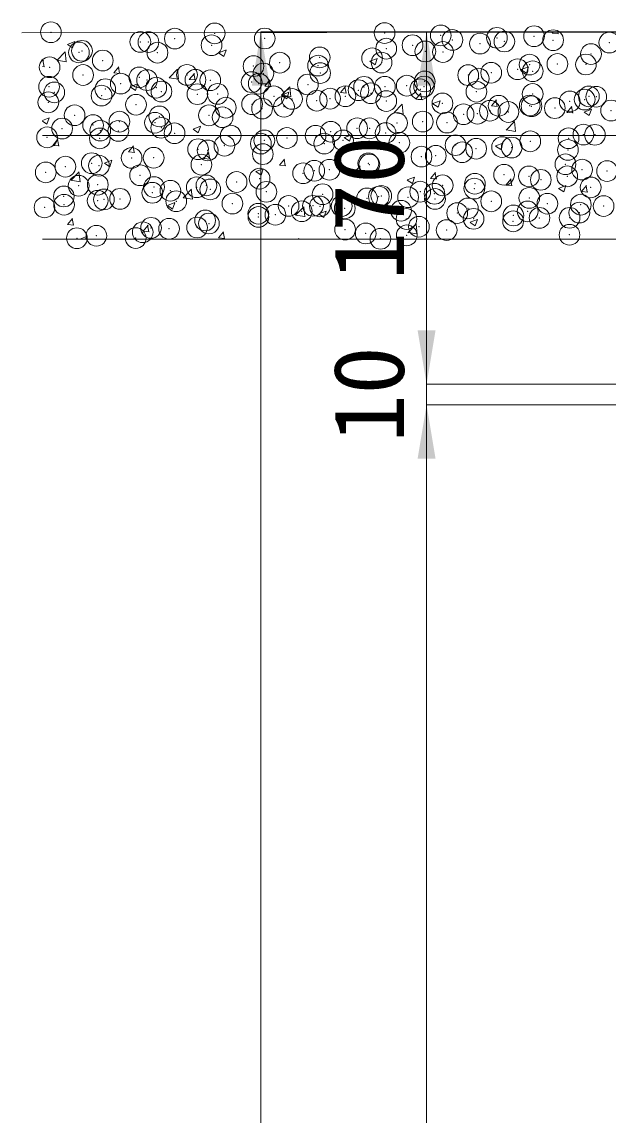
# Model space of a CAD drawing. Units: millimetres at full size, sheet at 1:20; some dimension numbers follow another scale. Extents: x 77366 to 86266, y -8765 to 5947.
# Drawn here: x 83539 to 83822, y 3624 to 4151 of the extents above; entities that cross this region are included whole.
import ezdxf
from ezdxf.enums import TextEntityAlignment as Align

# ---------------------------------------------------------------- set-up
doc = ezdxf.new("R2010")
doc.units = ezdxf.units.MM
doc.header["$LTSCALE"] = 20
doc.header["$PDMODE"] = 32
doc.header["$PDSIZE"] = 10
doc.layers.add('基礎', color=7, linetype='Continuous', lineweight=5)
doc.layers.add('寸法線', color=7, linetype='Continuous', lineweight=13)
doc.styles.add('ＭＳ ゴシック', font='')
doc.styles.get('ＭＳ ゴシック').set_extended_font_data('MS Gothic')

# ---------------------------------------------------------------- blocks, each defined once
blk = doc.blocks.new('filled_arrow')
at = {"color": 0, "linetype": 'Continuous', "lineweight": -2}
blk.add_solid([(7.5, 1.25), (0, 0), (7.5, -1.25)], dxfattribs=at)

msp = doc.modelspace()

# ---------------------------------------------------------------- linework, layer by layer
at = {"layer": '基礎', "color": 3, "lineweight": 13}
for p, q in [((83539.25, 4145.97), (84040.8, 4146.47)), ((83549.24, 4096.47), (84040.8, 4096.47)), ((83549.24, 4046.47), (84040.8, 4046.47))]:
    msp.add_line(p, q, dxfattribs=at)
at = {"layer": '基礎'}
for p, q in [((83795.19, 4145.78), (83795.77, 4146.47)), ((83798.01, 4145.47), (83797.82, 4146.47)), ((83561.22, 4140.42), (83564.77, 4141.79)), ((83563.72, 4138.68), (83564.75, 4141.75)), ((83795.19, 4145.77), (83798.23, 4145.51)), ((83556.17, 4132.66), (83560.12, 4136.79)), ((83560.63, 4131.96), (83560.07, 4136.78)), ((83561.2, 4140.38), (83563.73, 4138.68)), ((83634.21, 4136.32), (83636.73, 4134.61)), ((83634.22, 4136.35), (83637.78, 4137.72)), ((83636.73, 4134.61), (83637.76, 4137.68)), ((83549.24, 4132.33), (83549.63, 4132.8)), ((83550, 4129.57), (83549.41, 4132.75)), ((83556.13, 4132.74), (83560.65, 4132.04)), ((83707.21, 4132.25), (83709.74, 4130.54)), ((83707.23, 4132.28), (83710.79, 4133.65)), ((83709.74, 4130.54), (83710.77, 4133.61)), ((83549.24, 4129.7), (83550.22, 4129.61)), ((83583.62, 4126.69), (83586.07, 4129.61)), ((83583.62, 4126.69), (83586.65, 4126.42)), ((83586.43, 4126.38), (83585.85, 4129.57)), ((83610.38, 4124.25), (83614.34, 4128.38)), ((83614.85, 4123.55), (83614.29, 4128.37)), ((83620.05, 4123.5), (83622.5, 4126.42)), ((83622.87, 4123.19), (83622.28, 4126.38)), ((83780.22, 4128.18), (83782.75, 4126.47)), ((83780.24, 4128.22), (83783.79, 4129.58)), ((83782.74, 4126.48), (83783.77, 4129.55)), ((83591.54, 4119.97), (83595.1, 4121.33)), ((83594.05, 4118.23), (83595.08, 4121.3)), ((83610.35, 4124.33), (83614.86, 4123.63)), ((83620.05, 4123.5), (83623.09, 4123.23)), ((83656.49, 4120.32), (83658.94, 4123.23)), ((83656.49, 4120.31), (83659.53, 4120.05)), ((83659.31, 4120.01), (83658.72, 4123.19)), ((83591.52, 4119.93), (83594.05, 4118.23)), ((83664.53, 4115.86), (83667.06, 4114.16)), ((83664.55, 4115.9), (83668.1, 4117.27)), ((83664.56, 4115.92), (83669.08, 4115.22)), ((83664.6, 4115.84), (83668.55, 4119.97)), ((83667.05, 4114.16), (83668.08, 4117.23)), ((83669.07, 4115.14), (83668.51, 4119.96)), ((83692.93, 4117.13), (83695.38, 4120.05)), ((83692.93, 4117.12), (83695.96, 4116.86)), ((83695.75, 4116.82), (83695.16, 4120)), ((83729.36, 4113.94), (83731.81, 4116.86)), ((83732.18, 4113.63), (83731.59, 4116.82)), ((83718.81, 4107.44), (83722.77, 4111.56)), ((83723.28, 4106.73), (83722.72, 4111.55)), ((83729.36, 4113.94), (83732.4, 4113.67)), ((83737.53, 4111.79), (83740.06, 4110.09)), ((83737.55, 4111.83), (83741.11, 4113.2)), ((83740.06, 4110.09), (83741.09, 4113.16)), ((83765.8, 4110.75), (83768.25, 4113.67)), ((83765.8, 4110.75), (83768.84, 4110.48)), ((83768.62, 4110.44), (83768.03, 4113.63)), ((83802.24, 4107.56), (83804.69, 4110.48)), ((83805.06, 4107.26), (83804.47, 4110.44)), ((83549.24, 4103.73), (83552.41, 4104.95)), ((83551.36, 4101.84), (83552.39, 4104.91)), ((83718.78, 4107.51), (83723.29, 4106.81)), ((83802.24, 4107.56), (83805.27, 4107.3)), ((83810.54, 4107.73), (83813.07, 4106.02)), ((83810.56, 4107.76), (83814.11, 4109.13)), ((83813.07, 4106.02), (83814.1, 4109.09)), ((83549.24, 4103.28), (83551.37, 4101.84)), ((83621.85, 4099.48), (83624.37, 4097.77)), ((83621.86, 4099.52), (83625.42, 4100.88)), ((83624.37, 4097.77), (83625.4, 4100.84)), ((83772.99, 4099.1), (83777.51, 4098.4)), ((83773.03, 4099.03), (83776.99, 4103.15)), ((83777.5, 4098.32), (83776.94, 4103.15)), ((83554.23, 4091.67), (83556.68, 4094.59)), ((83557.05, 4091.36), (83556.46, 4094.54)), ((83694.85, 4095.41), (83697.38, 4093.71)), ((83694.87, 4095.45), (83697.52, 4096.47)), ((83697.38, 4093.71), (83698.3, 4096.47)), ((83697.52, 4096.47), (83698.43, 4096.81)), ((83698.3, 4096.47), (83698.41, 4096.78)), ((83554.23, 4091.66), (83557.26, 4091.4)), ((83590.66, 4088.48), (83593.11, 4091.4)), ((83590.66, 4088.48), (83593.7, 4088.21)), ((83593.48, 4088.17), (83592.9, 4091.36)), ((83767.86, 4091.34), (83770.38, 4089.64)), ((83767.87, 4091.38), (83771.43, 4092.74)), ((83770.38, 4089.64), (83771.41, 4092.71)), ((83579.18, 4083.13), (83582.74, 4084.5)), ((83581.69, 4081.39), (83582.72, 4084.46)), ((83627.1, 4085.29), (83629.55, 4088.21)), ((83627.1, 4085.29), (83630.14, 4085.02)), ((83629.92, 4084.98), (83629.33, 4088.17)), ((83663.54, 4082.1), (83665.99, 4085.02)), ((83666.36, 4081.8), (83665.77, 4084.98)), ((83562.9, 4074.77), (83566.86, 4078.89)), ((83567.37, 4074.06), (83566.81, 4078.89)), ((83579.16, 4083.09), (83581.69, 4081.39)), ((83652.17, 4079.03), (83654.7, 4077.32)), ((83652.19, 4079.06), (83655.74, 4080.43)), ((83654.69, 4077.32), (83655.72, 4080.39)), ((83663.54, 4082.1), (83666.57, 4081.84)), ((83699.98, 4078.92), (83702.42, 4081.84)), ((83699.98, 4078.91), (83703.01, 4078.65)), ((83702.79, 4078.61), (83702.21, 4081.79)), ((83736.41, 4075.73), (83738.86, 4078.65)), ((83739.23, 4075.42), (83738.64, 4078.6)), ((83562.86, 4074.84), (83567.38, 4074.14)), ((83725.17, 4074.96), (83727.7, 4073.25)), ((83725.19, 4074.99), (83728.75, 4076.36)), ((83727.7, 4073.25), (83728.73, 4076.32)), ((83736.41, 4075.73), (83739.45, 4075.46)), ((83772.85, 4072.54), (83775.3, 4075.46)), ((83775.67, 4072.23), (83775.08, 4075.42)), ((83617.12, 4066.36), (83621.07, 4070.48)), ((83621.59, 4065.65), (83621.02, 4070.48)), ((83772.85, 4072.54), (83775.89, 4072.27)), ((83798.18, 4070.89), (83800.71, 4069.18)), ((83798.2, 4070.93), (83801.75, 4072.29)), ((83800.7, 4069.18), (83801.73, 4072.25)), ((83809.29, 4069.35), (83811.74, 4072.27)), ((83809.29, 4069.35), (83812.32, 4069.08)), ((83812.1, 4069.04), (83811.52, 4072.23)), ((83609.48, 4062.64), (83612.01, 4060.94)), ((83609.5, 4062.68), (83613.06, 4064.04)), ((83612.01, 4060.94), (83613.04, 4064.01)), ((83617.08, 4066.44), (83621.6, 4065.74)), ((83671.33, 4057.95), (83675.29, 4062.07)), ((83675.8, 4057.24), (83675.24, 4062.07)), ((83671.3, 4058.03), (83675.81, 4057.33)), ((83682.49, 4058.57), (83685.02, 4056.87)), ((83682.51, 4058.61), (83686.07, 4059.97)), ((83685.02, 4056.87), (83686.05, 4059.94)), ((83561.28, 4053.46), (83563.73, 4056.38)), ((83561.28, 4053.45), (83564.31, 4053.19)), ((83564.1, 4053.15), (83563.51, 4056.33)), ((83597.71, 4050.27), (83600.16, 4053.19)), ((83600.53, 4049.96), (83599.94, 4053.14)), ((83725.55, 4049.54), (83729.5, 4053.67)), ((83730.02, 4048.84), (83729.46, 4053.66)), ((83755.5, 4054.5), (83758.02, 4052.8)), ((83755.51, 4054.54), (83759.07, 4055.91)), ((83758.02, 4052.8), (83759.05, 4055.87)), ((83567.27, 4046.47), (83570.38, 4047.66)), ((83569.97, 4046.47), (83570.36, 4047.62)), ((83597.71, 4050.27), (83600.75, 4050)), ((83634.15, 4047.08), (83636.6, 4050)), ((83634.15, 4047.08), (83637.19, 4046.81)), ((83636.97, 4046.77), (83636.38, 4049.96)), ((83672.75, 4046.47), (83673.04, 4046.81)), ((83672.87, 4046.47), (83672.82, 4046.77)), ((83725.51, 4049.62), (83730.03, 4048.92))]:
    msp.add_line(p, q, dxfattribs=at)
for p in [(83553.27, 4146.27), (83596.42, 4141.6), (83600.34, 4141.51), (83613.06, 4143.19), (83632.3, 4145.72), (83656.43, 4143.25), (83714.27, 4145.86), (83741.39, 4144.71), (83747.01, 4142.54), (83768.5, 4143.56), (83772.08, 4141.8), (83786.41, 4144.36), (83795.62, 4142.42), (83566.8, 4136.52), (83568.26, 4137.29), (83604.69, 4136.42), (83630.77, 4140), (83715.06, 4138.34), (83727.77, 4140.01), (83733.94, 4136.98), (83742.46, 4136.72), (83760.33, 4140.79), (83822.74, 4141.27), (83578.31, 4132.61), (83663.73, 4131.58), (83682.97, 4134.11), (83708.28, 4133.72), (83712.83, 4131.63), (83797.69, 4130.94), (83813.88, 4135.73), (83552.65, 4129.36), (83568.79, 4125.63), (83618.93, 4125.68), (83651.02, 4129.91), (83655.82, 4126.34), (83682.2, 4130.15), (83683.2, 4126.55), (83765.73, 4126.73), (83778.45, 4128.41), (83784.25, 4130.65), (83785.79, 4127.45), (83811.45, 4130.7), (83586.98, 4121.48), (83595.9, 4124.48), (83599.69, 4123.15), (83623.02, 4123.33), (83630.16, 4123.09), (83650.14, 4122.19), (83653.58, 4121.46), (83677.26, 4121.04), (83725, 4120.48), (83733.65, 4122.51), (83754.63, 4125.56), (83759.71, 4123.87), (83552.38, 4119.95), (83554.89, 4117.25), (83577.69, 4115.7), (83579.5, 4118.8), (83604.07, 4119.51), (83606.61, 4117.66), (83623.95, 4116.38), (83633.73, 4116.51), (83660.85, 4115.36), (83695.38, 4115.39), (83701.69, 4118.3), (83704.38, 4119.9), (83707.67, 4116.81), (83714.41, 4119.98), (83731.49, 4118.75), (83733.33, 4120.07), (83758.61, 4117.6), (83785.73, 4116.46), (83812.85, 4115.31), (83816.41, 4115.13), (83552.03, 4112.45), (83594.33, 4111.29), (83637.65, 4109.87), (83650.37, 4111.54), (83665.75, 4110.31), (83669.61, 4114.08), (83681.58, 4113.24), (83687.97, 4114.22), (83715.09, 4113.07), (83742.21, 4111.93), (83769.32, 4110.78), (83784.32, 4110.9), (83785.17, 4110.54), (83803.66, 4112.87), (83810.83, 4113.79), (83564.7, 4106.2), (83605.57, 4105.65), (83629.54, 4106.18), (83636.12, 4105.22), (83655.2, 4109.43), (83752.37, 4106.7), (83759.09, 4106.96), (83765.08, 4108.37), (83774.03, 4107.78), (83796.44, 4109.64), (83823.56, 4108.49), (83558.68, 4099.8), (83573.61, 4101.44), (83586.33, 4103.11), (83603.46, 4102.6), (83606.5, 4100.14), (83701.04, 4099.94), (83707.05, 4099.9), (83720.28, 4102.47), (83732.71, 4103.15), (83744.4, 4102.7), (83551.41, 4095.54), (83576.87, 4095.05), (83577.07, 4098.79), (83585.8, 4098.66), (83612.92, 4097.51), (83640.03, 4096.37), (83656.24, 4094.04), (83667.15, 4095.22), (83680.97, 4096.33), (83688.33, 4098.26), (83694.27, 4094.07), (83714.78, 4097.61), (83803.04, 4095.09), (83810.22, 4096.88), (83815.76, 4096.76), (83624.29, 4089.83), (83628.92, 4089.26), (83637, 4091.51), (83654.58, 4092.52), (83685.15, 4092.53), (83721.39, 4092.93), (83748.51, 4091.78), (83758.47, 4090.05), (83770.96, 4090.87), (83775.62, 4090.64), (83784.56, 4093.63), (83802.74, 4089.49), (83592.2, 4085.61), (83602.84, 4085.69), (83655.53, 4087.44), (83732.09, 4086.24), (83739, 4086.66), (83751.72, 4088.33), (83550.79, 4078.63), (83560.25, 4081.4), (83572.97, 4083.08), (83576.45, 4081.88), (83625.9, 4082.36), (83674.96, 4078.23), (83680.35, 4079.41), (83687.68, 4079.9), (83706.43, 4082.99), (83706.92, 4082.44), (83801.56, 4082.56), (83809.6, 4079.97), (83821.64, 4079.26), (83596.27, 4077.27), (83642.88, 4074), (83653.96, 4075.61), (83757.86, 4073.14), (83771.93, 4077.47), (83783.94, 4076.72), (83789.68, 4075.05), (83802.4, 4076.73), (83566.65, 4072.19), (83575.9, 4072.7), (83602.22, 4068.78), (83603.02, 4071.55), (83610.92, 4069.8), (83623.64, 4071.47), (83628.3, 4072.35), (83630.14, 4070.41), (83657.26, 4069.26), (83684.38, 4068.12), (83731.47, 4069.33), (83738.36, 4068.3), (83742.31, 4072.39), (83757.6, 4070.83), (83813.73, 4071.41), (83559.5, 4067.02), (83559.6, 4063.04), (83575.84, 4064.97), (83578.84, 4065.57), (83586.62, 4065.87), (83613.73, 4064.73), (83640.85, 4063.58), (83667.97, 4062.44), (83679.73, 4062.5), (83693.56, 4062.4), (83705.81, 4066.08), (83711.5, 4066.97), (83712.68, 4067.3), (83725.64, 4066.62), (83738.61, 4065.82), (83765.73, 4064.68), (83784.1, 4066.32), (83792.85, 4063.53), (83808.98, 4063.06), (83819.97, 4062.39), (83550.18, 4061.72), (83653.35, 4058.69), (83653.43, 4057.13), (83661.6, 4058.19), (83674.32, 4059.87), (83683.05, 4062.22), (83695.09, 4061.29), (83722.21, 4060.15), (83749.32, 4059), (83754.48, 4061.24), (83776.44, 4057.85), (83783.32, 4059.81), (83808.27, 4059.23), (83601.6, 4051.87), (83623.8, 4052.05), (83627.69, 4055.44), (83629.52, 4053.97), (83724.85, 4056.15), (83730.85, 4052.42), (83757.24, 4056.23), (83776.31, 4055.02), (83789.03, 4056.69), (83803.56, 4056.71), (83565.8, 4046.88), (83575.22, 4048.06), (83594.18, 4046.96), (83597.56, 4049.76), (83610.28, 4051.44), (83695.23, 4051.06), (83705.19, 4049.17), (83712.28, 4046.59), (83724.99, 4048.26), (83744.23, 4050.79), (83803.51, 4048.54)]:
    msp.add_point(p, dxfattribs=at)
at = {"layer": '寸法線', "lineweight": 9}
for p, q in [((83654.55, 4146.47), (83654.55, 2966.47)), ((83975.8, 4146.47), (83654.55, 4146.47)), ((83734.55, 3976.47), (83734.55, 4146.47)), ((83975.8, 4146.47), (83734.55, 4146.47)), ((83734.55, 3914.47), (83734.55, 4028.47)), ((84000.8, 3976.47), (83734.55, 3976.47)), ((84000.8, 3976.47), (83734.55, 3976.47)), ((83734.55, 2966.47), (83734.55, 3966.47)), ((83975.8, 3966.47), (83734.55, 3966.47)), ((83975.8, 3966.47), (83734.55, 3966.47))]:
    msp.add_line(p, q, dxfattribs=at)

# ---------------------------------------------------------------- block references
at = {"layer": '寸法線', "lineweight": 9, "xscale": 3.47, "yscale": 3.47}
for p, rotation in [((83654.55, 4146.47), 270), ((83734.55, 4146.47), 270), ((83734.55, 3976.47), 90), ((83734.55, 3976.47), 90), ((83734.55, 3966.47), 270), ((83734.55, 3966.47), 270)]:
    msp.add_blockref('filled_arrow', p, dxfattribs=dict(at, rotation=rotation))

# ---------------------------------------------------------------- texts
at = {"layer": '寸法線', "style": 'ＭＳ ゴシック'}
for s, p in [('170', (83706.55, 4061.47)), ('10', (83706.55, 3971.47))]:
    msp.add_text(s, height=34.18, rotation=90, dxfattribs=at).set_placement(p, align=Align.MIDDLE_CENTER)

doc.saveas('drawing.dxf')
